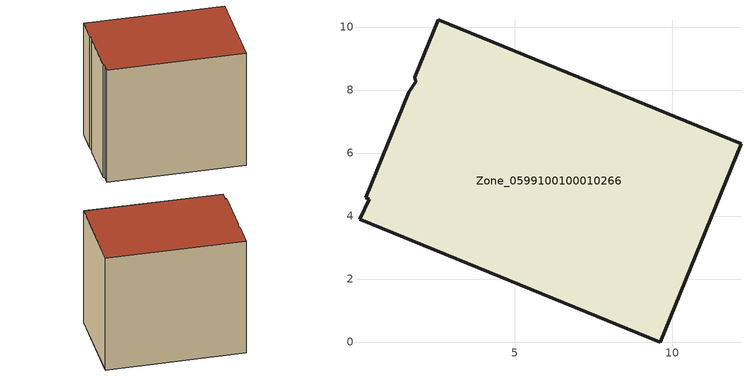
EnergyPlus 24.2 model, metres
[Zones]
Zone_0599100100010266
 floor ground (C_G): 1.87,8.27 1.83,8.41 2.57,10.22 12.19,6.3 9.62,0 0.07,3.89 0.38,4.53 0.27,4.58 1.64,7.93 z0
 wall outside (C_F): 9.62,0 12.19,6.3 2.57,10.22 1.83,8.41 1.87,8.27 1.64,7.93 0.27,4.58 0.38,4.53 0.07,3.89 9.62,0 z0:9.33
 roof outside (C_R): 1.87,8.27 1.64,7.93 0.27,4.58 0.38,4.53 0.07,3.89 9.62,0 12.19,6.3 2.57,10.22 1.83,8.41 z9.33
[BUILDING]
Pand.0599100100010266: North Axis=0; Terrain=City; Loads Convergence Tolerance Value=0.04; Temperature Convergence Tolerance Value=0.4; Solar Distribution=FullExterior; Maximum Number of Warmup Days=25; Minimum Number of Warmup Days=1
[Site:Location]
Rotterdam.The.Hague.AP_ZH_NLD Design_Conditions: Latitude=51.96; Longitude=4.45; Time Zone=1; Elevation=-4.5
[SITE:GROUNDTEMPERATURE:BUILDINGSURFACE]
18, 18, 18, 18, 18, 18, 18, 18, 18, 18, 18, 18
[MATERIAL] Thermal Absorptance=0.9; Solar Absorptance=0.7; Visible Absorptance=0.7
Name | Roughness | Thickness | Conductivity | Density | Specific Heat
G.TI.2015-2018 | MediumSmooth | 0.15 | 0.0428571 | 540 | 1210
F.TI.2015-2018 | Rough | 0.3 | 0.0666667 | 1920 | 840
R.TI.2015-2018 | MediumRough | 0.2 | 0.0333333 | 1500 | 1000
[CONSTRUCTION]
C_G: G.TI.2015-2018
C_F: F.TI.2015-2018
C_R: R.TI.2015-2018
[ZONE]
Zone_0599100100010266: Type=1; Multiplier=1; Ceiling Height=Autocalculate; Volume=Autocalculate; Floor Area=autocalculate; Part of Total Floor Area=Yes
[ZONEINFILTRATION:DESIGNFLOWRATE]
Infil_Zone_0599100100010266: Zone or ZoneList or Space or SpaceList=Zone_0599100100010266; Schedule=AlwaysOn; Design Flow Rate Calculation Method=Flow/Area; Flow Rate per Floor Area=0.0015; Constant Term Coefficient=1; Temperature Term Coefficient=0; Velocity Term Coefficient=0; Velocity Squared Term Coefficient=0
[HVACTEMPLATE:ZONE:IDEALLOADSAIRSYSTEM]
Zone_0599100100010266: Maximum Heating Supply Air Temperature=50; Minimum Cooling Supply Air Temperature=13; Maximum Heating Supply Air Humidity Ratio=0.0156; Minimum Cooling Supply Air Humidity Ratio=0.0077; Heating Limit=NoLimit; Cooling Limit=NoLimit; Dehumidification Control Type=ConstantSensibleHeatRatio; Cooling Sensible Heat Ratio=0.7; Dehumidification Setpoint=60; Humidification Control Type=None; Humidification Setpoint=30; Outdoor Air Method=None; Outdoor Air Flow Rate per Person=0.00944; Outdoor Air Flow Rate per Zone Floor Area=0; Outdoor Air Flow Rate per Zone=0; Demand Controlled Ventilation Type=None; Outdoor Air Economizer Type=NoEconomizer; Heat Recovery Type=None; Sensible Heat Recovery Effectiveness=0.7; Latent Heat Recovery Effectiveness=0.65
[ZONECONTROL:THERMOSTAT]
ThermostatControl_Zone_0599100100010266: Zone or ZoneList=Zone_0599100100010266; Control Type Schedule=DualSetpointControlType; Control 1=Thermostat_Zone_0599100100010266; Temperature Difference Between Cutout And Setpoint=0
[THERMOSTATSETPOINT:DUALSETPOINT]
Thermostat_Zone_0599100100010266: Heating Setpoint Temperature Schedule=HeatingSetpoint_Zone_0599100100010266; Cooling Setpoint Temperature Schedule=CoolingSetpoint_Zone_0599100100010266
[SCHEDULE:COMPACT]
HeatingSetpoint_Zone_0599100100010266: Through: 12/31, For: AllDays, Until: 24:00, 21
CoolingSetpoint_Zone_0599100100010266: Through: 12/31, For: AllDays, Until: 24:00, 24
DualSetpointControlType: Through: 12/31, For: AllDays, Until: 24:00, 4
AlwaysOn: Through: 12/31, For: AllDays, Until: 24:00, 1
